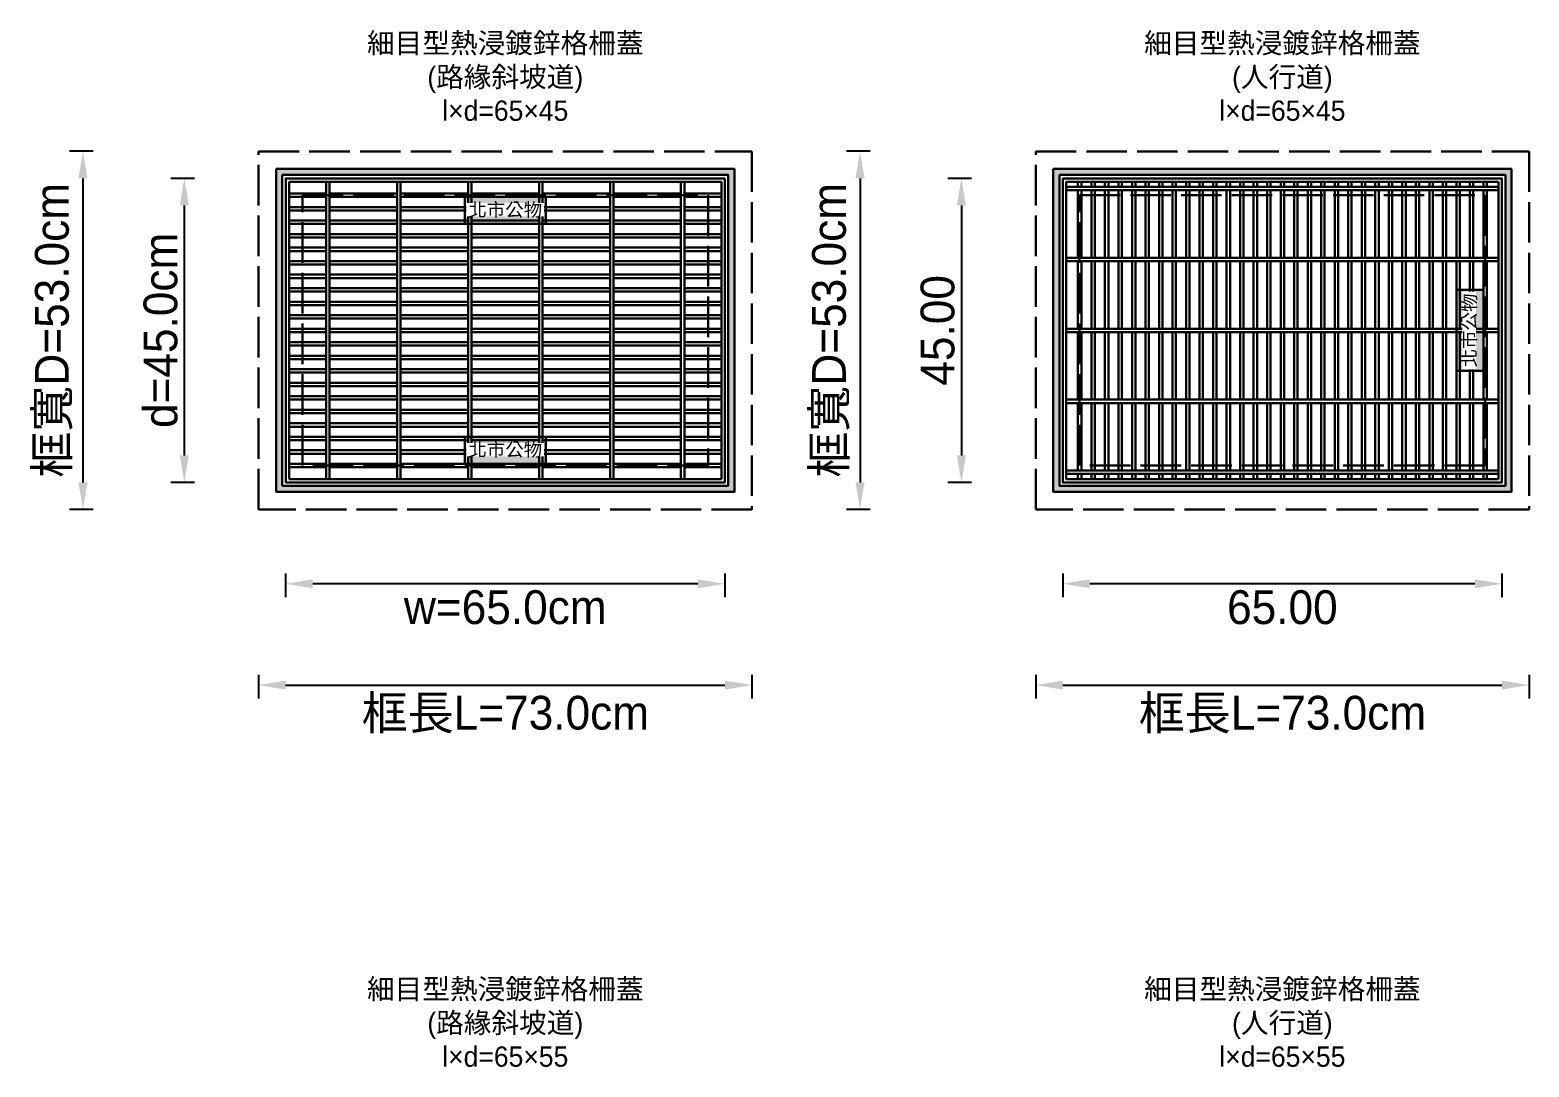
# Model space of a CAD drawing. Extents: x -2931 to 4779, y -2120 to 304.
# Drawn here: x 1250 to 1471.9, y -312.7 to -159.2 of the extents above; entities that cross this region are included whole.
import ezdxf

# ---------------------------------------------------------------- set-up
doc = ezdxf.new("R2010")
doc.units = 0
doc.header["$MEASUREMENT"] = 0
doc.linetypes.add('ACAD_ISO02W100', pattern=[15, 12, -3])
doc.layers.add('三、3.文字-註解文字', color=2, linetype='Continuous')
doc.layers.add('二、6.繪圖-其他施作項目', color=35, linetype='Continuous', lineweight=30)
doc.styles.get("Standard").update_dxf_attribs({"font": 'kaiu.ttf', "height": 2})
doc.styles.add('註解文字', font='MS PGothic.ttf', dxfattribs={"height": 5})
doc.dimstyles.new('註解文字', dxfattribs={"dimtxt": 5, "dimasz": 4, "dimexe": 2, "dimexo": 2.5, "dimgap": 1, "dimtad": 2, "dimzin": 0, "dimdsep": 46, "dimtxsty": '註解文字', "dimcen": 0.1, "dimclrd": 256, "dimclre": 256, "dimclrt": 256, "dimadec": 0, "dimazin": 0, "dimtfac": 1, "dimtofl": 0, "dimtmove": 0, "dimatfit": 3, "dimfxl": 1.5, "dimfxlon": 1, "dimtolj": 1, "dimtzin": 0, "dimlwd": -1, "dimlwe": -1, "dimarcsym": 1})

# ---------------------------------------------------------------- blocks, each defined once
blk = doc.blocks.new('*D8')
at = {"layer": 'Defpoints', "color": 0, "transparency": 16777216}
for p in [(1287.86, -181.15), (1272.86, -226.15), (1287.86, -226.15)]:
    blk.add_point(p, dxfattribs=at)
at = {"layer": '三、3.文字-註解文字', "transparency": 16777216}
for p, q in [((1274.36, -181.15), (1270.86, -181.15)), ((1272.86, -185.15), (1272.86, -222.15)), ((1274.36, -226.15), (1270.86, -226.15))]:
    blk.add_line(p, q, dxfattribs=at)
for points in [[(1272.19, -185.15), (1273.53, -185.15), (1272.86, -181.15)], [(1272.19, -222.15), (1273.53, -222.15), (1272.86, -226.15)]]:
    blk.add_solid(points, dxfattribs=at)
at = {"layer": '三、3.文字-註解文字', "transparency": 16777216, "insert": (1269.36, -203.65), "char_height": 5, "attachment_point": 5, "rotation": 90, "style": '註解文字'}
blk.add_mtext('\\A1;{\\fMS PGothic|b0|i0|c128|p34;d=45.0cm}', dxfattribs=at)
blk = doc.blocks.new('*D9')
at = {"layer": 'Defpoints', "color": 0, "transparency": 16777216}
for p in [(1287.86, -226.15), (1352.86, -226.15), (1287.86, -241.15)]:
    blk.add_point(p, dxfattribs=at)
at = {"layer": '三、3.文字-註解文字', "transparency": 16777216}
for p, q in [((1287.86, -239.65), (1287.86, -243.15)), ((1348.86, -241.15), (1291.86, -241.15)), ((1352.86, -239.65), (1352.86, -243.15))]:
    blk.add_line(p, q, dxfattribs=at)
for points in [[(1291.86, -240.49), (1291.86, -241.82), (1287.86, -241.15)], [(1348.86, -240.49), (1348.86, -241.82), (1352.86, -241.15)]]:
    blk.add_solid(points, dxfattribs=at)
at = {"layer": '三、3.文字-註解文字', "transparency": 16777216, "insert": (1320.36, -244.65), "char_height": 5, "attachment_point": 5, "style": '註解文字'}
blk.add_mtext('\\A1;{\\fMS PGothic|b0|i0|c128|p34;w=65.0cm}', dxfattribs=at)
blk = doc.blocks.new('*D14')
at = {"layer": 'Defpoints', "color": 0, "transparency": 16777216}
for p in [(1402.86, -181.15), (1387.86, -226.15), (1402.86, -226.15)]:
    blk.add_point(p, dxfattribs=at)
at = {"layer": '三、3.文字-註解文字', "transparency": 16777216}
for p, q in [((1389.36, -181.15), (1385.86, -181.15)), ((1387.86, -185.15), (1387.86, -222.15)), ((1389.36, -226.15), (1385.86, -226.15))]:
    blk.add_line(p, q, dxfattribs=at)
for points in [[(1387.19, -185.15), (1388.53, -185.15), (1387.86, -181.15)], [(1387.19, -222.15), (1388.53, -222.15), (1387.86, -226.15)]]:
    blk.add_solid(points, dxfattribs=at)
at = {"layer": '三、3.文字-註解文字', "transparency": 16777216, "insert": (1384.36, -203.65), "char_height": 5, "attachment_point": 5, "rotation": 90, "style": '註解文字'}
blk.add_mtext('\\A1;45.00', dxfattribs=at)
blk = doc.blocks.new('*D15')
at = {"layer": 'Defpoints', "color": 0, "transparency": 16777216}
for p in [(1402.86, -226.15), (1467.86, -226.15), (1402.86, -241.15)]:
    blk.add_point(p, dxfattribs=at)
at = {"layer": '三、3.文字-註解文字', "transparency": 16777216}
for p, q in [((1402.86, -239.65), (1402.86, -243.15)), ((1463.86, -241.15), (1406.86, -241.15)), ((1467.86, -239.65), (1467.86, -243.15))]:
    blk.add_line(p, q, dxfattribs=at)
for points in [[(1406.86, -240.49), (1406.86, -241.82), (1402.86, -241.15)], [(1463.86, -240.49), (1463.86, -241.82), (1467.86, -241.15)]]:
    blk.add_solid(points, dxfattribs=at)
at = {"layer": '三、3.文字-註解文字', "transparency": 16777216, "insert": (1435.36, -244.65), "char_height": 5, "attachment_point": 5, "style": '註解文字'}
blk.add_mtext('\\A1;65.00', dxfattribs=at)
blk = doc.blocks.new('*D22')
at = {"layer": 'Defpoints', "color": 0, "transparency": 16777216}
for p in [(1283.86, -230.15), (1356.86, -230.15), (1356.86, -256.15)]:
    blk.add_point(p, dxfattribs=at)
at = {"layer": '三、3.文字-註解文字', "transparency": 16777216}
for p, q in [((1283.86, -254.65), (1283.86, -258.15)), ((1356.86, -254.65), (1356.86, -258.15)), ((1287.86, -256.15), (1352.86, -256.15))]:
    blk.add_line(p, q, dxfattribs=at)
for points in [[(1287.86, -255.49), (1287.86, -256.82), (1283.86, -256.15)], [(1352.86, -255.49), (1352.86, -256.82), (1356.86, -256.15)]]:
    blk.add_solid(points, dxfattribs=at)
at = {"layer": '三、3.文字-註解文字', "transparency": 16777216, "insert": (1320.36, -260.52), "char_height": 5, "attachment_point": 5, "style": '註解文字'}
blk.add_mtext('\\A1;框長L=73.0cm', dxfattribs=at)
blk = doc.blocks.new('*D23')
at = {"layer": 'Defpoints', "color": 0, "transparency": 16777216}
for p in [(1398.86, -177.15), (1372.86, -230.15), (1398.86, -230.15)]:
    blk.add_point(p, dxfattribs=at)
at = {"layer": '三、3.文字-註解文字', "transparency": 16777216}
for p, q in [((1374.36, -177.15), (1370.86, -177.15)), ((1372.86, -181.15), (1372.86, -226.15)), ((1374.36, -230.15), (1370.86, -230.15))]:
    blk.add_line(p, q, dxfattribs=at)
for points in [[(1372.19, -181.15), (1373.53, -181.15), (1372.86, -177.15)], [(1372.19, -226.15), (1373.53, -226.15), (1372.86, -230.15)]]:
    blk.add_solid(points, dxfattribs=at)
at = {"layer": '三、3.文字-註解文字', "transparency": 16777216, "insert": (1368.54, -203.65), "char_height": 5, "attachment_point": 5, "rotation": 90, "style": '註解文字'}
blk.add_mtext('\\A1;框寬D=53.0cm', dxfattribs=at)
blk = doc.blocks.new('*D24')
at = {"layer": 'Defpoints', "color": 0, "transparency": 16777216}
for p in [(1398.86, -230.15), (1471.86, -230.15), (1471.86, -256.15)]:
    blk.add_point(p, dxfattribs=at)
at = {"layer": '三、3.文字-註解文字', "transparency": 16777216}
for p, q in [((1398.86, -254.65), (1398.86, -258.15)), ((1471.86, -254.65), (1471.86, -258.15)), ((1402.86, -256.15), (1467.86, -256.15))]:
    blk.add_line(p, q, dxfattribs=at)
for points in [[(1402.86, -255.49), (1402.86, -256.82), (1398.86, -256.15)], [(1467.86, -255.49), (1467.86, -256.82), (1471.86, -256.15)]]:
    blk.add_solid(points, dxfattribs=at)
at = {"layer": '三、3.文字-註解文字', "transparency": 16777216, "insert": (1435.36, -260.52), "char_height": 5, "attachment_point": 5, "style": '註解文字'}
blk.add_mtext('\\A1;框長L=73.0cm', dxfattribs=at)
blk = doc.blocks.new('*D35')
at = {"layer": 'Defpoints', "color": 0, "transparency": 16777216}
for p in [(1283.86, -177.15), (1257.86, -230.15), (1283.86, -230.15)]:
    blk.add_point(p, dxfattribs=at)
at = {"layer": '三、3.文字-註解文字', "transparency": 16777216}
for p, q in [((1259.36, -177.15), (1255.86, -177.15)), ((1257.86, -181.15), (1257.86, -226.15)), ((1259.36, -230.15), (1255.86, -230.15))]:
    blk.add_line(p, q, dxfattribs=at)
for points in [[(1257.19, -181.15), (1258.53, -181.15), (1257.86, -177.15)], [(1257.19, -226.15), (1258.53, -226.15), (1257.86, -230.15)]]:
    blk.add_solid(points, dxfattribs=at)
at = {"layer": '三、3.文字-註解文字', "transparency": 16777216, "insert": (1253.54, -203.65), "char_height": 5, "attachment_point": 5, "rotation": 90, "style": '註解文字'}
blk.add_mtext('\\A1;框寬D=53.0cm', dxfattribs=at)

msp = doc.modelspace()

# ---------------------------------------------------------------- hatches: boundary and pattern name
at = {"layer": '二、6.繪圖-其他施作項目'}
h = msp.add_hatch(color=256, dxfattribs=at)
h.dxf.hatch_style = 1
h.paths.add_polyline_path([(1326.361, -187.904), (1326.361, -183.904), (1314.361, -183.904), (1314.361, -187.904)])
h = msp.add_hatch(color=256, dxfattribs=at)
h.dxf.hatch_style = 1
h.paths.add_polyline_path([(1465.111, -197.654), (1461.111, -197.654), (1461.111, -209.654), (1465.111, -209.654)])
h = msp.add_hatch(color=256, dxfattribs=at)
h.dxf.hatch_style = 1
h.paths.add_polyline_path([(1326.361, -223.404), (1326.361, -219.404), (1314.361, -219.404), (1314.361, -223.404)])

# ---------------------------------------------------------------- linework, layer by layer
for points in [[(1352.861, -181.154), (1287.861, -181.154), (1287.861, -226.154), (1352.861, -226.154)], [(1402.861, -181.154), (1467.861, -181.154), (1467.861, -226.154), (1402.861, -226.154)], [(1314.361, -183.904), (1326.361, -183.904), (1326.361, -187.904), (1314.361, -187.904)], [(1461.111, -209.654), (1461.111, -197.654), (1465.111, -197.654), (1465.111, -209.654)], [(1314.361, -219.404), (1326.361, -219.404), (1326.361, -223.404), (1314.361, -223.404)]]:
    msp.add_lwpolyline(points, close=True, dxfattribs=at)
for points in [[(1352.361, -181.654), (1288.361, -181.654)], [(1288.361, -181.654), (1288.361, -225.654)], [(1293.861, -181.654), (1293.861, -225.654)], [(1294.361, -181.654), (1294.361, -225.654)], [(1304.361, -181.654), (1304.361, -225.654)], [(1304.861, -181.654), (1304.861, -225.654)], [(1314.861, -181.654), (1314.861, -225.654)], [(1315.361, -181.654), (1315.361, -225.654)], [(1325.361, -225.654), (1325.361, -181.654)], [(1325.861, -225.654), (1325.861, -181.654)], [(1335.861, -225.654), (1335.861, -181.654)], [(1336.361, -225.654), (1336.361, -181.654)], [(1346.361, -225.654), (1346.361, -181.654)], [(1346.861, -225.654), (1346.861, -181.654)], [(1352.361, -225.654), (1352.361, -181.654)], [(1403.361, -181.654), (1467.361, -181.654)], [(1403.361, -225.654), (1403.361, -181.654)], [(1405.111, -182.404), (1405.111, -181.654)], [(1405.611, -182.404), (1405.611, -181.654)], [(1407.111, -182.404), (1407.111, -181.654)], [(1407.611, -182.404), (1407.611, -181.654)], [(1409.111, -182.404), (1409.111, -181.654)], [(1409.611, -182.404), (1409.611, -181.654)], [(1411.111, -182.404), (1411.111, -181.654)], [(1411.611, -182.404), (1411.611, -181.654)], [(1413.111, -182.404), (1413.111, -181.654)], [(1413.611, -182.404), (1413.611, -181.654)], [(1415.111, -182.404), (1415.111, -181.654)], [(1415.611, -182.404), (1415.611, -181.654)], [(1417.111, -182.404), (1417.111, -181.654)], [(1417.611, -182.404), (1417.611, -181.654)], [(1419.111, -182.404), (1419.111, -181.654)], [(1419.611, -182.404), (1419.611, -181.654)], [(1421.111, -182.404), (1421.111, -181.654)], [(1421.611, -182.404), (1421.611, -181.654)], [(1423.111, -182.404), (1423.111, -181.654)], [(1423.611, -182.404), (1423.611, -181.654)], [(1425.111, -182.404), (1425.111, -181.654)], [(1425.611, -182.404), (1425.611, -181.654)], [(1427.111, -182.404), (1427.111, -181.654)], [(1427.611, -182.404), (1427.611, -181.654)], [(1429.111, -182.404), (1429.111, -181.654)], [(1429.611, -182.404), (1429.611, -181.654)], [(1431.111, -182.404), (1431.111, -181.654)], [(1431.611, -182.404), (1431.611, -181.654)], [(1433.111, -182.404), (1433.111, -181.654)], [(1433.611, -182.404), (1433.611, -181.654)], [(1435.111, -182.404), (1435.111, -181.654)], [(1435.611, -182.404), (1435.611, -181.654)], [(1437.111, -182.404), (1437.111, -181.654)], [(1437.611, -182.404), (1437.611, -181.654)], [(1439.111, -182.404), (1439.111, -181.654)], [(1439.611, -182.404), (1439.611, -181.654)], [(1441.111, -182.404), (1441.111, -181.654)], [(1441.611, -182.404), (1441.611, -181.654)], [(1443.111, -182.404), (1443.111, -181.654)], [(1443.611, -182.404), (1443.611, -181.654)], [(1445.111, -182.404), (1445.111, -181.654)], [(1445.611, -182.404), (1445.611, -181.654)], [(1447.111, -182.404), (1447.111, -181.654)], [(1447.611, -182.404), (1447.611, -181.654)], [(1449.111, -182.404), (1449.111, -181.654)], [(1449.611, -182.404), (1449.611, -181.654)], [(1451.111, -182.404), (1451.111, -181.654)], [(1451.611, -182.404), (1451.611, -181.654)], [(1453.111, -182.404), (1453.111, -181.654)], [(1453.611, -182.404), (1453.611, -181.654)], [(1455.111, -182.404), (1455.111, -181.654)], [(1455.611, -182.404), (1455.611, -181.654)], [(1457.111, -182.404), (1457.111, -181.654)], [(1457.611, -182.404), (1457.611, -181.654)], [(1459.111, -182.404), (1459.111, -181.654)], [(1459.611, -182.404), (1459.611, -181.654)], [(1461.111, -182.404), (1461.111, -181.654)], [(1461.611, -182.404), (1461.611, -181.654)], [(1463.111, -181.654), (1463.111, -182.404)], [(1463.611, -181.654), (1463.611, -182.404)], [(1465.111, -181.654), (1465.111, -182.404)], [(1465.611, -181.654), (1465.611, -182.404)], [(1467.361, -181.654), (1467.361, -225.654)], [(1293.861, -183.404), (1288.361, -183.404)], [(1293.861, -183.904), (1288.361, -183.904)], [(1304.361, -183.404), (1294.361, -183.404)], [(1304.361, -183.904), (1294.361, -183.904)], [(1314.861, -183.404), (1304.861, -183.404)], [(1314.861, -183.904), (1304.861, -183.904)], [(1325.361, -183.404), (1315.361, -183.404)], [(1325.361, -183.904), (1315.361, -183.904)], [(1335.861, -183.404), (1325.861, -183.404)], [(1335.861, -183.904), (1325.861, -183.904)], [(1346.361, -183.404), (1336.361, -183.404)], [(1346.361, -183.904), (1336.361, -183.904)], [(1352.361, -183.404), (1346.861, -183.404)], [(1352.361, -183.904), (1346.861, -183.904)], [(1403.361, -182.404), (1467.361, -182.404)], [(1403.361, -182.904), (1467.361, -182.904)], [(1405.111, -192.904), (1405.111, -182.904)], [(1405.611, -192.904), (1405.611, -182.904)], [(1407.111, -192.904), (1407.111, -182.904)], [(1407.611, -192.904), (1407.611, -182.904)], [(1409.111, -192.904), (1409.111, -182.904)], [(1409.611, -192.904), (1409.611, -182.904)], [(1411.111, -192.904), (1411.111, -182.904)], [(1411.611, -192.904), (1411.611, -182.904)], [(1413.111, -192.904), (1413.111, -182.904)], [(1413.611, -192.904), (1413.611, -182.904)], [(1415.111, -192.904), (1415.111, -182.904)], [(1415.611, -192.904), (1415.611, -182.904)], [(1417.111, -192.904), (1417.111, -182.904)], [(1417.611, -192.904), (1417.611, -182.904)], [(1419.111, -192.904), (1419.111, -182.904)], [(1419.611, -192.904), (1419.611, -182.904)], [(1421.111, -192.904), (1421.111, -182.904)], [(1421.611, -192.904), (1421.611, -182.904)], [(1423.111, -192.904), (1423.111, -182.904)], [(1423.611, -192.904), (1423.611, -182.904)], [(1425.111, -192.904), (1425.111, -182.904)], [(1425.611, -192.904), (1425.611, -182.904)], [(1427.111, -192.904), (1427.111, -182.904)], [(1427.611, -192.904), (1427.611, -182.904)], [(1429.111, -192.904), (1429.111, -182.904)], [(1429.611, -192.904), (1429.611, -182.904)], [(1431.111, -192.904), (1431.111, -182.904)], [(1431.611, -192.904), (1431.611, -182.904)], [(1433.111, -192.904), (1433.111, -182.904)], [(1433.611, -192.904), (1433.611, -182.904)], [(1435.111, -192.904), (1435.111, -182.904)], [(1435.611, -192.904), (1435.611, -182.904)], [(1437.111, -192.904), (1437.111, -182.904)], [(1437.611, -192.904), (1437.611, -182.904)], [(1439.111, -192.904), (1439.111, -182.904)], [(1439.611, -192.904), (1439.611, -182.904)], [(1441.111, -192.904), (1441.111, -182.904)], [(1441.611, -192.904), (1441.611, -182.904)], [(1443.111, -192.904), (1443.111, -182.904)], [(1443.611, -192.904), (1443.611, -182.904)], [(1445.111, -192.904), (1445.111, -182.904)], [(1445.611, -192.904), (1445.611, -182.904)], [(1447.111, -192.904), (1447.111, -182.904)], [(1447.611, -192.904), (1447.611, -182.904)], [(1449.111, -192.904), (1449.111, -182.904)], [(1449.611, -192.904), (1449.611, -182.904)], [(1451.111, -192.904), (1451.111, -182.904)], [(1451.611, -192.904), (1451.611, -182.904)], [(1453.111, -192.904), (1453.111, -182.904)], [(1453.611, -192.904), (1453.611, -182.904)], [(1455.111, -192.904), (1455.111, -182.904)], [(1455.611, -192.904), (1455.611, -182.904)], [(1457.111, -192.904), (1457.111, -182.904)], [(1457.611, -192.904), (1457.611, -182.904)], [(1459.111, -192.904), (1459.111, -182.904)], [(1459.611, -192.904), (1459.611, -182.904)], [(1461.111, -192.904), (1461.111, -182.904)], [(1461.611, -192.904), (1461.611, -182.904)], [(1463.111, -182.904), (1463.111, -192.904)], [(1463.611, -182.904), (1463.611, -192.904)], [(1465.111, -182.904), (1465.111, -192.904)], [(1465.611, -182.904), (1465.611, -192.904)], [(1293.861, -185.404), (1288.361, -185.404)], [(1293.861, -185.904), (1288.361, -185.904)], [(1304.361, -185.404), (1294.361, -185.404)], [(1304.361, -185.904), (1294.361, -185.904)], [(1314.861, -185.404), (1304.861, -185.404)], [(1314.861, -185.904), (1304.861, -185.904)], [(1325.361, -185.404), (1315.361, -185.404)], [(1325.361, -185.904), (1315.361, -185.904)], [(1335.861, -185.404), (1325.861, -185.404)], [(1335.861, -185.904), (1325.861, -185.904)], [(1346.361, -185.404), (1336.361, -185.404)], [(1346.361, -185.904), (1336.361, -185.904)], [(1352.361, -185.404), (1346.861, -185.404)], [(1352.361, -185.904), (1346.861, -185.904)], [(1288.361, -187.404), (1293.861, -187.404)], [(1288.361, -187.904), (1293.861, -187.904)], [(1294.361, -187.404), (1304.361, -187.404)], [(1294.361, -187.904), (1304.361, -187.904)], [(1304.861, -187.404), (1314.861, -187.404)], [(1304.861, -187.904), (1314.861, -187.904)], [(1315.361, -187.404), (1325.361, -187.404)], [(1315.361, -187.904), (1325.361, -187.904)], [(1325.861, -187.404), (1335.861, -187.404)], [(1325.861, -187.904), (1335.861, -187.904)], [(1336.361, -187.404), (1346.361, -187.404)], [(1336.361, -187.904), (1346.361, -187.904)], [(1346.861, -187.404), (1352.361, -187.404)], [(1346.861, -187.904), (1352.361, -187.904)], [(1288.361, -189.404), (1293.861, -189.404)], [(1288.361, -189.904), (1293.861, -189.904)], [(1294.361, -189.404), (1304.361, -189.404)], [(1294.361, -189.904), (1304.361, -189.904)], [(1304.861, -189.404), (1314.861, -189.404)], [(1304.861, -189.904), (1314.861, -189.904)], [(1315.361, -189.404), (1325.361, -189.404)], [(1315.361, -189.904), (1325.361, -189.904)], [(1325.861, -189.404), (1335.861, -189.404)], [(1325.861, -189.904), (1335.861, -189.904)], [(1336.361, -189.404), (1346.361, -189.404)], [(1336.361, -189.904), (1346.361, -189.904)], [(1346.861, -189.404), (1352.361, -189.404)], [(1346.861, -189.904), (1352.361, -189.904)], [(1288.361, -191.404), (1293.861, -191.404)], [(1288.361, -191.904), (1293.861, -191.904)], [(1294.361, -191.404), (1304.361, -191.404)], [(1294.361, -191.904), (1304.361, -191.904)], [(1304.861, -191.404), (1314.861, -191.404)], [(1304.861, -191.904), (1314.861, -191.904)], [(1315.361, -191.404), (1325.361, -191.404)], [(1315.361, -191.904), (1325.361, -191.904)], [(1325.861, -191.404), (1335.861, -191.404)], [(1325.861, -191.904), (1335.861, -191.904)], [(1336.361, -191.404), (1346.361, -191.404)], [(1336.361, -191.904), (1346.361, -191.904)], [(1346.861, -191.404), (1352.361, -191.404)], [(1346.861, -191.904), (1352.361, -191.904)], [(1403.361, -192.904), (1467.361, -192.904)], [(1288.361, -193.404), (1293.861, -193.404)], [(1288.361, -193.904), (1293.861, -193.904)], [(1294.361, -193.404), (1304.361, -193.404)], [(1294.361, -193.904), (1304.361, -193.904)], [(1304.861, -193.404), (1314.861, -193.404)], [(1304.861, -193.904), (1314.861, -193.904)], [(1315.361, -193.404), (1325.361, -193.404)], [(1315.361, -193.904), (1325.361, -193.904)], [(1325.861, -193.404), (1335.861, -193.404)], [(1325.861, -193.904), (1335.861, -193.904)], [(1336.361, -193.404), (1346.361, -193.404)], [(1336.361, -193.904), (1346.361, -193.904)], [(1346.861, -193.404), (1352.361, -193.404)], [(1346.861, -193.904), (1352.361, -193.904)], [(1403.361, -193.404), (1467.361, -193.404)], [(1405.111, -203.404), (1405.111, -193.404)], [(1405.611, -203.404), (1405.611, -193.404)], [(1407.111, -203.404), (1407.111, -193.404)], [(1407.611, -203.404), (1407.611, -193.404)], [(1409.111, -203.404), (1409.111, -193.404)], [(1409.611, -203.404), (1409.611, -193.404)], [(1411.111, -203.404), (1411.111, -193.404)], [(1411.611, -203.404), (1411.611, -193.404)], [(1413.111, -203.404), (1413.111, -193.404)], [(1413.611, -203.404), (1413.611, -193.404)], [(1415.111, -203.404), (1415.111, -193.404)], [(1415.611, -203.404), (1415.611, -193.404)], [(1417.111, -203.404), (1417.111, -193.404)], [(1417.611, -203.404), (1417.611, -193.404)], [(1419.111, -203.404), (1419.111, -193.404)], [(1419.611, -203.404), (1419.611, -193.404)], [(1421.111, -203.404), (1421.111, -193.404)], [(1421.611, -203.404), (1421.611, -193.404)], [(1423.111, -203.404), (1423.111, -193.404)], [(1423.611, -203.404), (1423.611, -193.404)], [(1425.111, -203.404), (1425.111, -193.404)], [(1425.611, -203.404), (1425.611, -193.404)], [(1427.111, -203.404), (1427.111, -193.404)], [(1427.611, -203.404), (1427.611, -193.404)], [(1429.111, -203.404), (1429.111, -193.404)], [(1429.611, -203.404), (1429.611, -193.404)], [(1431.111, -203.404), (1431.111, -193.404)], [(1431.611, -203.404), (1431.611, -193.404)], [(1433.111, -203.404), (1433.111, -193.404)], [(1433.611, -203.404), (1433.611, -193.404)], [(1435.111, -203.404), (1435.111, -193.404)], [(1435.611, -203.404), (1435.611, -193.404)], [(1437.111, -203.404), (1437.111, -193.404)], [(1437.611, -203.404), (1437.611, -193.404)], [(1439.111, -203.404), (1439.111, -193.404)], [(1439.611, -203.404), (1439.611, -193.404)], [(1441.111, -203.404), (1441.111, -193.404)], [(1441.611, -203.404), (1441.611, -193.404)], [(1443.111, -203.404), (1443.111, -193.404)], [(1443.611, -203.404), (1443.611, -193.404)], [(1445.111, -203.404), (1445.111, -193.404)], [(1445.611, -203.404), (1445.611, -193.404)], [(1447.111, -203.404), (1447.111, -193.404)], [(1447.611, -203.404), (1447.611, -193.404)], [(1449.111, -203.404), (1449.111, -193.404)], [(1449.611, -203.404), (1449.611, -193.404)], [(1451.111, -203.404), (1451.111, -193.404)], [(1451.611, -203.404), (1451.611, -193.404)], [(1453.111, -203.404), (1453.111, -193.404)], [(1453.611, -203.404), (1453.611, -193.404)], [(1455.111, -203.404), (1455.111, -193.404)], [(1455.611, -203.404), (1455.611, -193.404)], [(1457.111, -203.404), (1457.111, -193.404)], [(1457.611, -203.404), (1457.611, -193.404)], [(1459.111, -203.404), (1459.111, -193.404)], [(1459.611, -203.404), (1459.611, -193.404)], [(1463.111, -193.404), (1463.111, -203.404)], [(1463.611, -193.404), (1463.611, -203.404)], [(1465.111, -193.404), (1465.111, -203.404)], [(1465.611, -193.404), (1465.611, -203.404)], [(1288.361, -195.404), (1293.861, -195.404)], [(1288.361, -195.904), (1293.861, -195.904)], [(1288.361, -197.404), (1293.861, -197.404)], [(1294.361, -195.404), (1304.361, -195.404)], [(1294.361, -195.904), (1304.361, -195.904)], [(1294.361, -197.404), (1304.361, -197.404)], [(1304.861, -195.404), (1314.861, -195.404)], [(1304.861, -195.904), (1314.861, -195.904)], [(1304.861, -197.404), (1314.861, -197.404)], [(1315.361, -195.404), (1325.361, -195.404)], [(1315.361, -195.904), (1325.361, -195.904)], [(1315.361, -197.404), (1325.361, -197.404)], [(1325.861, -195.404), (1335.861, -195.404)], [(1325.861, -195.904), (1335.861, -195.904)], [(1325.861, -197.404), (1335.861, -197.404)], [(1336.361, -195.404), (1346.361, -195.404)], [(1336.361, -195.904), (1346.361, -195.904)], [(1336.361, -197.404), (1346.361, -197.404)], [(1346.861, -195.404), (1352.361, -195.404)], [(1346.861, -195.904), (1352.361, -195.904)], [(1346.861, -197.404), (1352.361, -197.404)], [(1288.361, -197.904), (1293.861, -197.904)], [(1288.361, -199.404), (1293.861, -199.404)], [(1294.361, -197.904), (1304.361, -197.904)], [(1294.361, -199.404), (1304.361, -199.404)], [(1304.861, -197.904), (1314.861, -197.904)], [(1304.861, -199.404), (1314.861, -199.404)], [(1315.361, -197.904), (1325.361, -197.904)], [(1315.361, -199.404), (1325.361, -199.404)], [(1325.861, -197.904), (1335.861, -197.904)], [(1325.861, -199.404), (1335.861, -199.404)], [(1336.361, -197.904), (1346.361, -197.904)], [(1336.361, -199.404), (1346.361, -199.404)], [(1346.861, -197.904), (1352.361, -197.904)], [(1346.861, -199.404), (1352.361, -199.404)], [(1288.361, -199.904), (1293.861, -199.904)], [(1288.361, -201.404), (1293.861, -201.404)], [(1294.361, -199.904), (1304.361, -199.904)], [(1294.361, -201.404), (1304.361, -201.404)], [(1304.861, -199.904), (1314.861, -199.904)], [(1304.861, -201.404), (1314.861, -201.404)], [(1315.361, -199.904), (1325.361, -199.904)], [(1315.361, -201.404), (1325.361, -201.404)], [(1325.861, -199.904), (1335.861, -199.904)], [(1325.861, -201.404), (1335.861, -201.404)], [(1336.361, -199.904), (1346.361, -199.904)], [(1336.361, -201.404), (1346.361, -201.404)], [(1346.861, -199.904), (1352.361, -199.904)], [(1346.861, -201.404), (1352.361, -201.404)], [(1288.361, -201.904), (1293.861, -201.904)], [(1288.361, -203.404), (1293.861, -203.404)], [(1288.361, -203.904), (1293.861, -203.904)], [(1294.361, -201.904), (1304.361, -201.904)], [(1294.361, -203.404), (1304.361, -203.404)], [(1294.361, -203.904), (1304.361, -203.904)], [(1304.861, -201.904), (1314.861, -201.904)], [(1304.861, -203.404), (1314.861, -203.404)], [(1304.861, -203.904), (1314.861, -203.904)], [(1315.361, -201.904), (1325.361, -201.904)], [(1315.361, -203.404), (1325.361, -203.404)], [(1315.361, -203.904), (1325.361, -203.904)], [(1325.861, -201.904), (1335.861, -201.904)], [(1325.861, -203.404), (1335.861, -203.404)], [(1325.861, -203.904), (1335.861, -203.904)], [(1336.361, -201.904), (1346.361, -201.904)], [(1336.361, -203.404), (1346.361, -203.404)], [(1336.361, -203.904), (1346.361, -203.904)], [(1346.861, -201.904), (1352.361, -201.904)], [(1346.861, -203.404), (1352.361, -203.404)], [(1346.861, -203.904), (1352.361, -203.904)], [(1403.361, -203.404), (1467.361, -203.404)], [(1467.361, -203.904), (1403.361, -203.904)], [(1405.111, -213.904), (1405.111, -203.904)], [(1405.611, -213.904), (1405.611, -203.904)], [(1407.111, -213.904), (1407.111, -203.904)], [(1407.611, -213.904), (1407.611, -203.904)], [(1409.111, -213.904), (1409.111, -203.904)], [(1409.611, -213.904), (1409.611, -203.904)], [(1411.111, -213.904), (1411.111, -203.904)], [(1411.611, -213.904), (1411.611, -203.904)], [(1413.111, -213.904), (1413.111, -203.904)], [(1413.611, -213.904), (1413.611, -203.904)], [(1415.111, -213.904), (1415.111, -203.904)], [(1415.611, -213.904), (1415.611, -203.904)], [(1417.111, -213.904), (1417.111, -203.904)], [(1417.611, -213.904), (1417.611, -203.904)], [(1419.111, -213.904), (1419.111, -203.904)], [(1419.611, -213.904), (1419.611, -203.904)], [(1421.111, -213.904), (1421.111, -203.904)], [(1421.611, -213.904), (1421.611, -203.904)], [(1423.111, -213.904), (1423.111, -203.904)], [(1423.611, -213.904), (1423.611, -203.904)], [(1425.111, -213.904), (1425.111, -203.904)], [(1425.611, -213.904), (1425.611, -203.904)], [(1427.111, -213.904), (1427.111, -203.904)], [(1427.611, -213.904), (1427.611, -203.904)], [(1429.111, -213.904), (1429.111, -203.904)], [(1429.611, -213.904), (1429.611, -203.904)], [(1431.111, -213.904), (1431.111, -203.904)], [(1431.611, -213.904), (1431.611, -203.904)], [(1433.111, -213.904), (1433.111, -203.904)], [(1433.611, -213.904), (1433.611, -203.904)], [(1435.111, -213.904), (1435.111, -203.904)], [(1435.611, -213.904), (1435.611, -203.904)], [(1437.111, -213.904), (1437.111, -203.904)], [(1437.611, -213.904), (1437.611, -203.904)], [(1439.111, -213.904), (1439.111, -203.904)], [(1439.611, -213.904), (1439.611, -203.904)], [(1441.111, -213.904), (1441.111, -203.904)], [(1441.611, -213.904), (1441.611, -203.904)], [(1443.111, -213.904), (1443.111, -203.904)], [(1443.611, -213.904), (1443.611, -203.904)], [(1445.111, -213.904), (1445.111, -203.904)], [(1445.611, -213.904), (1445.611, -203.904)], [(1447.111, -213.904), (1447.111, -203.904)], [(1447.611, -213.904), (1447.611, -203.904)], [(1449.111, -213.904), (1449.111, -203.904)], [(1449.611, -213.904), (1449.611, -203.904)], [(1451.111, -213.904), (1451.111, -203.904)], [(1451.611, -213.904), (1451.611, -203.904)], [(1453.111, -213.904), (1453.111, -203.904)], [(1453.611, -213.904), (1453.611, -203.904)], [(1455.111, -213.904), (1455.111, -203.904)], [(1455.611, -213.904), (1455.611, -203.904)], [(1457.111, -213.904), (1457.111, -203.904)], [(1457.611, -213.904), (1457.611, -203.904)], [(1459.111, -213.904), (1459.111, -203.904)], [(1459.611, -213.904), (1459.611, -203.904)], [(1463.111, -203.904), (1463.111, -213.904)], [(1463.611, -203.904), (1463.611, -213.904)], [(1465.111, -203.904), (1465.111, -213.904)], [(1465.611, -203.904), (1465.611, -213.904)], [(1288.361, -205.404), (1293.861, -205.404)], [(1288.361, -205.904), (1293.861, -205.904)], [(1294.361, -205.404), (1304.361, -205.404)], [(1294.361, -205.904), (1304.361, -205.904)], [(1304.861, -205.404), (1314.861, -205.404)], [(1304.861, -205.904), (1314.861, -205.904)], [(1315.361, -205.404), (1325.361, -205.404)], [(1315.361, -205.904), (1325.361, -205.904)], [(1325.861, -205.404), (1335.861, -205.404)], [(1325.861, -205.904), (1335.861, -205.904)], [(1336.361, -205.404), (1346.361, -205.404)], [(1336.361, -205.904), (1346.361, -205.904)], [(1346.861, -205.404), (1352.361, -205.404)], [(1346.861, -205.904), (1352.361, -205.904)], [(1288.361, -207.404), (1293.861, -207.404)], [(1288.361, -207.904), (1293.861, -207.904)], [(1294.361, -207.404), (1304.361, -207.404)], [(1294.361, -207.904), (1304.361, -207.904)], [(1304.861, -207.404), (1314.861, -207.404)], [(1304.861, -207.904), (1314.861, -207.904)], [(1315.361, -207.404), (1325.361, -207.404)], [(1315.361, -207.904), (1325.361, -207.904)], [(1325.861, -207.404), (1335.861, -207.404)], [(1325.861, -207.904), (1335.861, -207.904)], [(1336.361, -207.404), (1346.361, -207.404)], [(1336.361, -207.904), (1346.361, -207.904)], [(1346.861, -207.404), (1352.361, -207.404)], [(1346.861, -207.904), (1352.361, -207.904)], [(1288.361, -209.404), (1293.861, -209.404)], [(1288.361, -209.904), (1293.861, -209.904)], [(1294.361, -209.404), (1304.361, -209.404)], [(1294.361, -209.904), (1304.361, -209.904)], [(1304.861, -209.404), (1314.861, -209.404)], [(1304.861, -209.904), (1314.861, -209.904)], [(1315.361, -209.404), (1325.361, -209.404)], [(1315.361, -209.904), (1325.361, -209.904)], [(1325.861, -209.404), (1335.861, -209.404)], [(1325.861, -209.904), (1335.861, -209.904)], [(1336.361, -209.404), (1346.361, -209.404)], [(1336.361, -209.904), (1346.361, -209.904)], [(1346.861, -209.404), (1352.361, -209.404)], [(1346.861, -209.904), (1352.361, -209.904)], [(1288.361, -211.404), (1293.861, -211.404)], [(1288.361, -211.904), (1293.861, -211.904)], [(1294.361, -211.404), (1304.361, -211.404)], [(1294.361, -211.904), (1304.361, -211.904)], [(1304.861, -211.404), (1314.861, -211.404)], [(1304.861, -211.904), (1314.861, -211.904)], [(1315.361, -211.404), (1325.361, -211.404)], [(1315.361, -211.904), (1325.361, -211.904)], [(1325.861, -211.404), (1335.861, -211.404)], [(1325.861, -211.904), (1335.861, -211.904)], [(1336.361, -211.404), (1346.361, -211.404)], [(1336.361, -211.904), (1346.361, -211.904)], [(1346.861, -211.404), (1352.361, -211.404)], [(1346.861, -211.904), (1352.361, -211.904)], [(1288.361, -213.404), (1293.861, -213.404)], [(1288.361, -213.904), (1293.861, -213.904)], [(1294.361, -213.404), (1304.361, -213.404)], [(1294.361, -213.904), (1304.361, -213.904)], [(1304.861, -213.404), (1314.861, -213.404)], [(1304.861, -213.904), (1314.861, -213.904)], [(1315.361, -213.404), (1325.361, -213.404)], [(1315.361, -213.904), (1325.361, -213.904)], [(1325.861, -213.404), (1335.861, -213.404)], [(1325.861, -213.904), (1335.861, -213.904)], [(1336.361, -213.404), (1346.361, -213.404)], [(1336.361, -213.904), (1346.361, -213.904)], [(1346.861, -213.404), (1352.361, -213.404)], [(1346.861, -213.904), (1352.361, -213.904)], [(1467.361, -213.904), (1403.361, -213.904)], [(1467.361, -214.404), (1403.361, -214.404)], [(1405.111, -224.404), (1405.111, -214.404)], [(1405.611, -224.404), (1405.611, -214.404)], [(1407.111, -224.404), (1407.111, -214.404)], [(1407.611, -224.404), (1407.611, -214.404)], [(1409.111, -224.404), (1409.111, -214.404)], [(1409.611, -224.404), (1409.611, -214.404)], [(1411.111, -224.404), (1411.111, -214.404)], [(1411.611, -224.404), (1411.611, -214.404)], [(1413.111, -224.404), (1413.111, -214.404)], [(1413.611, -224.404), (1413.611, -214.404)], [(1415.111, -224.404), (1415.111, -214.404)], [(1415.611, -224.404), (1415.611, -214.404)], [(1417.111, -224.404), (1417.111, -214.404)], [(1417.611, -224.404), (1417.611, -214.404)], [(1419.111, -224.404), (1419.111, -214.404)], [(1419.611, -224.404), (1419.611, -214.404)], [(1421.111, -224.404), (1421.111, -214.404)], [(1421.611, -224.404), (1421.611, -214.404)], [(1423.111, -224.404), (1423.111, -214.404)], [(1423.611, -224.404), (1423.611, -214.404)], [(1425.111, -224.404), (1425.111, -214.404)], [(1425.611, -224.404), (1425.611, -214.404)], [(1427.111, -224.404), (1427.111, -214.404)], [(1427.611, -224.404), (1427.611, -214.404)], [(1429.111, -224.404), (1429.111, -214.404)], [(1429.611, -224.404), (1429.611, -214.404)], [(1431.111, -224.404), (1431.111, -214.404)], [(1431.611, -224.404), (1431.611, -214.404)], [(1433.111, -224.404), (1433.111, -214.404)], [(1433.611, -224.404), (1433.611, -214.404)], [(1435.111, -224.404), (1435.111, -214.404)], [(1435.611, -224.404), (1435.611, -214.404)], [(1437.111, -224.404), (1437.111, -214.404)], [(1437.611, -224.404), (1437.611, -214.404)], [(1439.111, -224.404), (1439.111, -214.404)], [(1439.611, -224.404), (1439.611, -214.404)], [(1441.111, -224.404), (1441.111, -214.404)], [(1441.611, -224.404), (1441.611, -214.404)], [(1443.111, -224.404), (1443.111, -214.404)], [(1443.611, -224.404), (1443.611, -214.404)], [(1445.111, -224.404), (1445.111, -214.404)], [(1445.611, -224.404), (1445.611, -214.404)], [(1447.111, -224.404), (1447.111, -214.404)], [(1447.611, -224.404), (1447.611, -214.404)], [(1449.111, -224.404), (1449.111, -214.404)], [(1449.611, -224.404), (1449.611, -214.404)], [(1451.111, -224.404), (1451.111, -214.404)], [(1451.611, -224.404), (1451.611, -214.404)], [(1453.111, -224.404), (1453.111, -214.404)], [(1453.611, -224.404), (1453.611, -214.404)], [(1455.111, -224.404), (1455.111, -214.404)], [(1455.611, -224.404), (1455.611, -214.404)], [(1457.111, -224.404), (1457.111, -214.404)], [(1457.611, -224.404), (1457.611, -214.404)], [(1459.111, -224.404), (1459.111, -214.404)], [(1459.611, -224.404), (1459.611, -214.404)], [(1461.111, -224.404), (1461.111, -214.404)], [(1461.611, -224.404), (1461.611, -214.404)], [(1463.111, -214.404), (1463.111, -224.404)], [(1463.611, -214.404), (1463.611, -224.404)], [(1465.111, -214.404), (1465.111, -224.404)], [(1465.611, -214.404), (1465.611, -224.404)], [(1288.361, -215.404), (1293.861, -215.404)], [(1288.361, -215.904), (1293.861, -215.904)], [(1294.361, -215.404), (1304.361, -215.404)], [(1294.361, -215.904), (1304.361, -215.904)], [(1304.861, -215.404), (1314.861, -215.404)], [(1304.861, -215.904), (1314.861, -215.904)], [(1315.361, -215.404), (1325.361, -215.404)], [(1315.361, -215.904), (1325.361, -215.904)], [(1325.861, -215.404), (1335.861, -215.404)], [(1325.861, -215.904), (1335.861, -215.904)], [(1336.361, -215.404), (1346.361, -215.404)], [(1336.361, -215.904), (1346.361, -215.904)], [(1346.861, -215.404), (1352.361, -215.404)], [(1346.861, -215.904), (1352.361, -215.904)], [(1288.361, -217.404), (1293.861, -217.404)], [(1288.361, -217.904), (1293.861, -217.904)], [(1288.361, -219.404), (1293.861, -219.404)], [(1294.361, -217.404), (1304.361, -217.404)], [(1294.361, -217.904), (1304.361, -217.904)], [(1294.361, -219.404), (1304.361, -219.404)], [(1304.861, -217.404), (1314.861, -217.404)], [(1304.861, -217.904), (1314.861, -217.904)], [(1304.861, -219.404), (1314.861, -219.404)], [(1315.361, -217.404), (1325.361, -217.404)], [(1315.361, -217.904), (1325.361, -217.904)], [(1315.361, -219.404), (1325.361, -219.404)], [(1325.861, -217.404), (1335.861, -217.404)], [(1325.861, -217.904), (1335.861, -217.904)], [(1325.861, -219.404), (1335.861, -219.404)], [(1336.361, -217.404), (1346.361, -217.404)], [(1336.361, -217.904), (1346.361, -217.904)], [(1336.361, -219.404), (1346.361, -219.404)], [(1346.861, -217.404), (1352.361, -217.404)], [(1346.861, -217.904), (1352.361, -217.904)], [(1346.861, -219.404), (1352.361, -219.404)], [(1288.361, -219.904), (1293.861, -219.904)], [(1288.361, -221.404), (1293.861, -221.404)], [(1294.361, -219.904), (1304.361, -219.904)], [(1294.361, -221.404), (1304.361, -221.404)], [(1304.861, -219.904), (1314.861, -219.904)], [(1304.861, -221.404), (1314.861, -221.404)], [(1315.361, -219.904), (1325.361, -219.904)], [(1315.361, -221.404), (1325.361, -221.404)], [(1325.861, -219.904), (1335.861, -219.904)], [(1325.861, -221.404), (1335.861, -221.404)], [(1336.361, -219.904), (1346.361, -219.904)], [(1336.361, -221.404), (1346.361, -221.404)], [(1346.861, -219.904), (1352.361, -219.904)], [(1346.861, -221.404), (1352.361, -221.404)], [(1288.361, -221.904), (1293.861, -221.904)], [(1288.361, -223.404), (1293.861, -223.404)], [(1288.361, -223.904), (1293.861, -223.904)], [(1294.361, -221.904), (1304.361, -221.904)], [(1294.361, -223.404), (1304.361, -223.404)], [(1294.361, -223.904), (1304.361, -223.904)], [(1304.861, -221.904), (1314.861, -221.904)], [(1304.861, -223.404), (1314.861, -223.404)], [(1304.861, -223.904), (1314.861, -223.904)], [(1315.361, -221.904), (1325.361, -221.904)], [(1315.361, -223.404), (1325.361, -223.404)], [(1315.361, -223.904), (1325.361, -223.904)], [(1325.861, -221.904), (1335.861, -221.904)], [(1325.861, -223.404), (1335.861, -223.404)], [(1325.861, -223.904), (1335.861, -223.904)], [(1336.361, -221.904), (1346.361, -221.904)], [(1336.361, -223.404), (1346.361, -223.404)], [(1336.361, -223.904), (1346.361, -223.904)], [(1346.861, -221.904), (1352.361, -221.904)], [(1346.861, -223.404), (1352.361, -223.404)], [(1346.861, -223.904), (1352.361, -223.904)], [(1288.361, -225.654), (1352.361, -225.654)], [(1467.361, -224.404), (1403.361, -224.404)], [(1467.361, -224.904), (1403.361, -224.904)], [(1467.361, -225.654), (1403.361, -225.654)], [(1405.111, -225.654), (1405.111, -224.904)], [(1405.611, -225.654), (1405.611, -224.904)], [(1407.111, -225.654), (1407.111, -224.904)], [(1407.611, -225.654), (1407.611, -224.904)], [(1409.111, -225.654), (1409.111, -224.904)], [(1409.611, -225.654), (1409.611, -224.904)], [(1411.111, -225.654), (1411.111, -224.904)], [(1411.611, -225.654), (1411.611, -224.904)], [(1413.111, -225.654), (1413.111, -224.904)], [(1413.611, -225.654), (1413.611, -224.904)], [(1415.111, -225.654), (1415.111, -224.904)], [(1415.611, -225.654), (1415.611, -224.904)], [(1417.111, -225.654), (1417.111, -224.904)], [(1417.611, -225.654), (1417.611, -224.904)], [(1419.111, -225.654), (1419.111, -224.904)], [(1419.611, -225.654), (1419.611, -224.904)], [(1421.111, -225.654), (1421.111, -224.904)], [(1421.611, -225.654), (1421.611, -224.904)], [(1423.111, -225.654), (1423.111, -224.904)], [(1423.611, -225.654), (1423.611, -224.904)], [(1425.111, -225.654), (1425.111, -224.904)], [(1425.611, -225.654), (1425.611, -224.904)], [(1427.111, -225.654), (1427.111, -224.904)], [(1427.611, -225.654), (1427.611, -224.904)], [(1429.111, -225.654), (1429.111, -224.904)], [(1429.611, -225.654), (1429.611, -224.904)], [(1431.111, -225.654), (1431.111, -224.904)], [(1431.611, -225.654), (1431.611, -224.904)], [(1433.111, -225.654), (1433.111, -224.904)], [(1433.611, -225.654), (1433.611, -224.904)], [(1435.111, -225.654), (1435.111, -224.904)], [(1435.611, -225.654), (1435.611, -224.904)], [(1437.111, -225.654), (1437.111, -224.904)], [(1437.611, -225.654), (1437.611, -224.904)], [(1439.111, -225.654), (1439.111, -224.904)], [(1439.611, -225.654), (1439.611, -224.904)], [(1441.111, -225.654), (1441.111, -224.904)], [(1441.611, -225.654), (1441.611, -224.904)], [(1443.111, -225.654), (1443.111, -224.904)], [(1443.611, -225.654), (1443.611, -224.904)], [(1445.111, -225.654), (1445.111, -224.904)], [(1445.611, -225.654), (1445.611, -224.904)], [(1447.111, -225.654), (1447.111, -224.904)], [(1447.611, -225.654), (1447.611, -224.904)], [(1449.111, -225.654), (1449.111, -224.904)], [(1449.611, -225.654), (1449.611, -224.904)], [(1451.111, -225.654), (1451.111, -224.904)], [(1451.611, -225.654), (1451.611, -224.904)], [(1453.111, -225.654), (1453.111, -224.904)], [(1453.611, -225.654), (1453.611, -224.904)], [(1455.111, -225.654), (1455.111, -224.904)], [(1455.611, -225.654), (1455.611, -224.904)], [(1457.111, -225.654), (1457.111, -224.904)], [(1457.611, -225.654), (1457.611, -224.904)], [(1459.111, -225.654), (1459.111, -224.904)], [(1459.611, -225.654), (1459.611, -224.904)], [(1461.111, -225.654), (1461.111, -224.904)], [(1461.611, -225.654), (1461.611, -224.904)], [(1463.111, -224.904), (1463.111, -225.654)], [(1463.611, -224.904), (1463.611, -225.654)], [(1465.111, -224.904), (1465.111, -225.654)], [(1465.611, -224.904), (1465.611, -225.654)]]:
    msp.add_lwpolyline(points, dxfattribs=at)

# ---------------------------------------------------------------- texts
at = {"layer": '三、3.文字-註解文字', "char_height": 3, "attachment_point": 5, "style": '註解文字'}
for s, insert in [('{\\fMS PGothic|b0|i0|c128|p34;細目型熱浸鍍鋅格柵蓋\\P(路緣斜坡道)\\P}l{\\fMS PGothic|b0|i0|c128|p34;×d=65×45}', (1320.361, -166.154)), ('{\\fMS PGothic|b0|i0|c128|p34;細目型熱浸鍍鋅格柵蓋\\P(人行道)\\P}l{\\fMS PGothic|b0|i0|c128|p34;×d=65×45}', (1435.361, -166.154)), ('{\\fMS PGothic|b0|i0|c128|p34;細目型熱浸鍍鋅格柵蓋\\P(路緣斜坡道)\\P}l{\\fMS PGothic|b0|i0|c128|p34;×d=65×55}', (1320.361, -306.154)), ('{\\fMS PGothic|b0|i0|c128|p34;細目型熱浸鍍鋅格柵蓋\\P(人行道)\\P}l{\\fMS PGothic|b0|i0|c128|p34;×d=65×55}', (1435.361, -306.154))]:
    msp.add_mtext_dynamic_manual_height_columns(s, width=47.50959, gutter_width=15, heights=[0], dxfattribs=dict(at, insert=insert))

# ---------------------------------------------------------------- dimensions: what is measured, and where the dimension line sits
at = {"layer": '三、3.文字-註解文字'}
for base, p1, p2, text, picture, middle in [((1257.861, -230.154), (1283.861, -177.154), (1283.861, -230.154), '框寬D=53.0cm', '*D35', (1253.537, -203.654)), ((1372.861, -230.154), (1398.861, -177.154), (1398.861, -230.154), '框寬D=53.0cm', '*D23', (1368.537, -203.654)), ((1272.861, -226.154), (1287.861, -181.154), (1287.861, -226.154), '{\\fMS PGothic|b0|i0|c128|p34;d=45.0cm}', '*D8', (1269.361, -203.654))]:
    dim = msp.add_linear_dim(base=base, p1=p1, p2=p2, angle=90, text=text, dimstyle='註解文字', dxfattribs=at)
    dim.commit()
    dim.dimension.update_dxf_attribs({"geometry": picture, "text_midpoint": middle})
dim = msp.add_linear_dim(base=(1387.861, -226.154), p1=(1402.861, -181.154), p2=(1402.861, -226.154), angle=90, dimstyle='註解文字', dxfattribs=at)
dim.commit()
dim.dimension.update_dxf_attribs({"geometry": '*D14', "text_midpoint": (1384.361, -203.654)})
for base, p1, p2, text, picture, middle in [((1287.861, -241.154), (1352.861, -226.154), (1287.861, -226.154), '{\\fMS PGothic|b0|i0|c128|p34;w=65.0cm}', '*D9', (1320.361, -244.654)), ((1356.861, -256.154), (1283.861, -230.154), (1356.861, -230.154), '框長L=73.0cm', '*D22', (1320.361, -260.521)), ((1471.861, -256.154), (1398.861, -230.154), (1471.861, -230.154), '框長L=73.0cm', '*D24', (1435.361, -260.521))]:
    dim = msp.add_linear_dim(base=base, p1=p1, p2=p2, text=text, dimstyle='註解文字', dxfattribs=at)
    dim.commit()
    dim.dimension.update_dxf_attribs({"geometry": picture, "text_midpoint": middle})
dim = msp.add_linear_dim(base=(1402.861, -241.154), p1=(1467.861, -226.154), p2=(1402.861, -226.154), dimstyle='註解文字', dxfattribs=at)
dim.commit()
dim.dimension.update_dxf_attribs({"geometry": '*D15', "text_midpoint": (1435.361, -244.654)})

# ---------------------------------------------------------------- next in the draw order: texts
at = {"layer": '二、6.繪圖-其他施作項目', "char_height": 2, "attachment_point": 5, "bg_fill": 3, "box_fill_scale": 1, "bg_fill_color": 256, "bg_fill_transparency": 0}
for insert in [(1320.361, -185.904), (1320.361, -221.404)]:
    msp.add_mtext_dynamic_manual_height_columns('北市公物', width=11.50445, gutter_width=10, heights=[0], dxfattribs=dict(at, insert=insert))
at = {"layer": '二、6.繪圖-其他施作項目', "insert": (1463.111, -203.654), "char_height": 2, "attachment_point": 5, "rotation": 90, "bg_fill": 3, "box_fill_scale": 1, "bg_fill_color": 256, "bg_fill_transparency": 0}
msp.add_mtext_dynamic_manual_height_columns('北市公物', width=11.50445, gutter_width=10, heights=[0], dxfattribs=at)

# ---------------------------------------------------------------- next in the draw order: hatches: boundary and pattern name
at = {"layer": '二、6.繪圖-其他施作項目'}
h = msp.add_hatch(color=256, dxfattribs=at)
h.dxf.hatch_style = 1
h.paths.add_polyline_path([(1286.461, -179.754), (1286.461, -227.554), (1354.261, -227.554), (1354.261, -179.754)])
h.paths.add_polyline_path([(1287.361, -180.654), (1353.361, -180.654), (1353.361, -226.654), (1287.361, -226.654)], flags=16)
h.paths.add_polyline_path([(1290.361, -183.654), (1350.361, -183.654), (1350.361, -223.654), (1290.361, -223.654)], flags=0)
h = msp.add_hatch(color=256, dxfattribs=at)
h.dxf.hatch_style = 1
h.paths.add_polyline_path([(1401.461, -179.754), (1401.461, -227.554), (1469.261, -227.554), (1469.261, -179.754)])
h.paths.add_polyline_path([(1402.361, -180.654), (1468.361, -180.654), (1468.361, -226.654), (1402.361, -226.654)], flags=16)
h.paths.add_polyline_path([(1405.361, -183.654), (1465.361, -183.654), (1465.361, -223.654), (1405.361, -223.654)], flags=0)

# ---------------------------------------------------------------- next in the draw order: linework, layer by layer
at = {"layer": '二、6.繪圖-其他施作項目', "linetype": 'ACAD_ISO02W100', "ltscale": 0.5}
for points in [[(1283.861, -177.154), (1356.861, -177.154), (1356.861, -230.154), (1283.861, -230.154)], [(1398.861, -177.154), (1471.861, -177.154), (1471.861, -230.154), (1398.861, -230.154)], [(1290.361, -183.654), (1350.361, -183.654), (1350.361, -223.654), (1290.361, -223.654)], [(1405.361, -183.654), (1465.361, -183.654), (1465.361, -223.654), (1405.361, -223.654)]]:
    msp.add_lwpolyline(points, close=True, dxfattribs=at)
at = {"layer": '二、6.繪圖-其他施作項目'}
for points in [[(1286.461, -179.754), (1354.261, -179.754), (1354.261, -227.554), (1286.461, -227.554)], [(1287.361, -180.654), (1353.361, -180.654), (1353.361, -226.654), (1287.361, -226.654)], [(1401.461, -179.754), (1469.261, -179.754), (1469.261, -227.554), (1401.461, -227.554)], [(1402.361, -180.654), (1468.361, -180.654), (1468.361, -226.654), (1402.361, -226.654)]]:
    msp.add_lwpolyline(points, close=True, dxfattribs=at)
for points in [[(1461.111, -203.404), (1461.111, -193.404)], [(1461.611, -203.404), (1461.611, -193.404)], [(1461.111, -213.904), (1461.111, -203.904)], [(1461.611, -213.904), (1461.611, -203.904)]]:
    msp.add_lwpolyline(points, dxfattribs=at)

doc.saveas('drawing.dxf')
